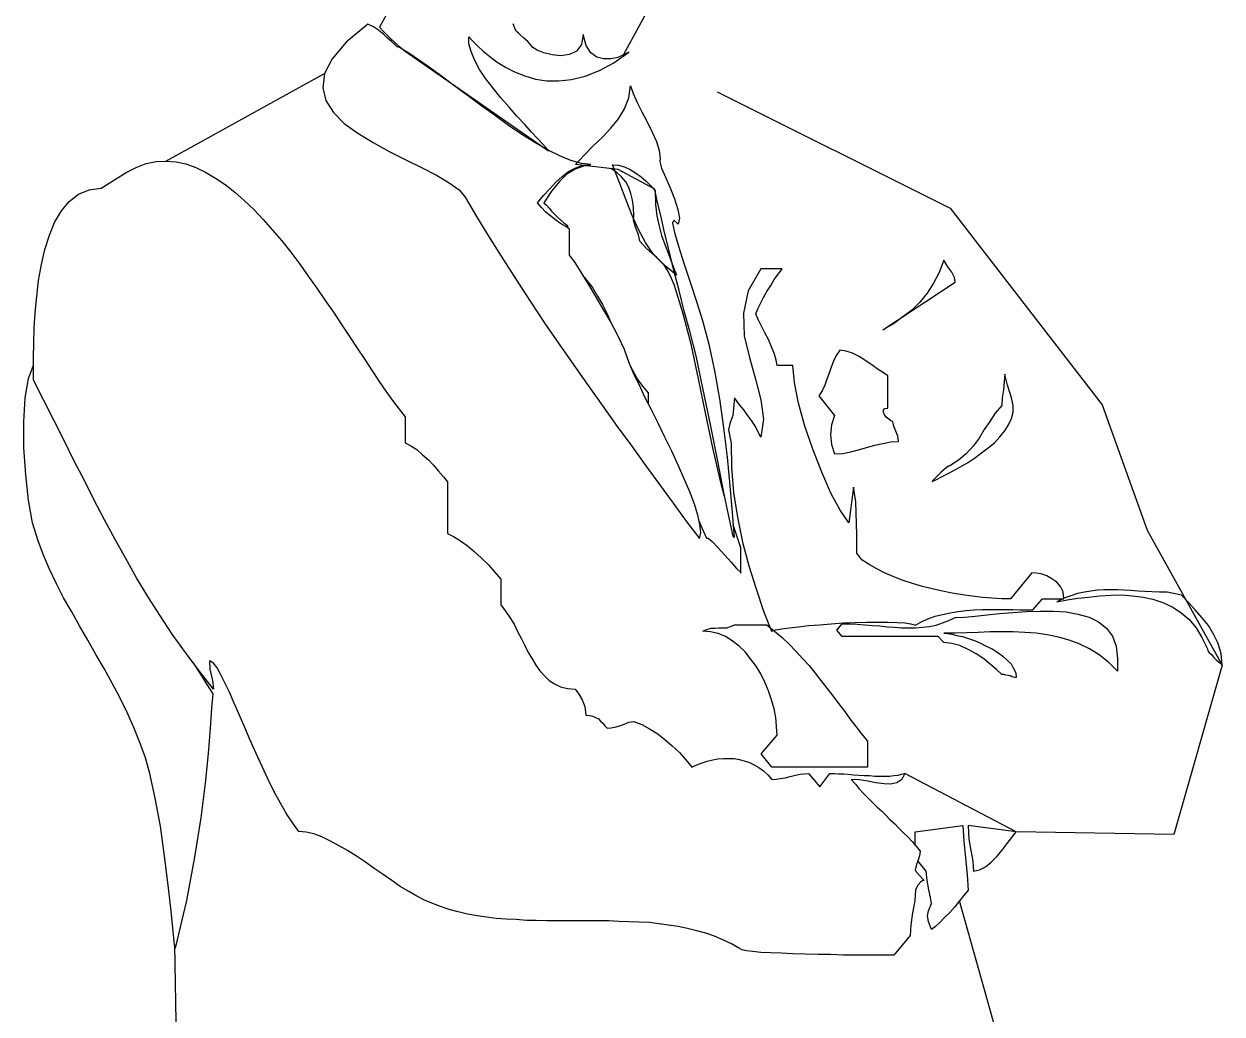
# Model space of a CAD drawing. Extents: x -3257 to 6743, y 13293 to 23293.
# Drawn here: x -783 to -186, y 14452 to 14945 of the extents above; entities that cross this region are included whole.
import ezdxf

# ---------------------------------------------------------------- set-up
doc = ezdxf.new("R2010")
doc.units = 0
doc.header["$LTSCALE"] = 1270
doc.header["$MEASUREMENT"] = 0
doc.layers.get('0').update_dxf_attribs({"linetype": 'CONTINUOUS'})

msp = doc.modelspace()

# ---------------------------------------------------------------- linework, layer by layer
at = {"linetype": 'Continuous'}
for p, q in [((-484.35, 14929.73), (-455.54, 14982.72)), ((-602.45, 14950.12), (-606.06, 14943.54)), ((-611.8, 14945.03), (-622.63, 14936.1)), ((-609.04, 14943.75), (-611.8, 14945.03)), ((-606.49, 14942.06), (-609.04, 14943.75)), ((-603.94, 14939.93), (-606.49, 14942.06)), ((-606.06, 14943.54), (-603.94, 14941.2)), ((-603.94, 14941.2), (-600.75, 14938.02)), ((-602.02, 14938.02), (-603.94, 14939.93)), ((-538.51, 14943.12), (-539.36, 14945.24)), ((-537.87, 14941.63), (-538.51, 14943.12)), ((-536.81, 14940.57), (-537.87, 14941.63)), ((-535.75, 14939.51), (-536.81, 14940.57)), ((-534.26, 14938.23), (-535.75, 14939.51)), ((-504.53, 14939.93), (-505.38, 14934.83)), ((-503.04, 14934.41), (-504.53, 14939.93)), ((-622.63, 14936.1), (-629.64, 14927.82)), ((-600.11, 14936.32), (-602.02, 14938.02)), ((-600.75, 14938.02), (-596.72, 14934.41)), ((-598.41, 14934.83), (-600.11, 14936.32)), ((-597.14, 14933.77), (-598.41, 14934.83)), ((-596.08, 14933.35), (-597.14, 14933.77)), ((-596.72, 14934.41), (-593.31, 14931.65)), ((-561.45, 14935.26), (-561.45, 14938.65)), ((-561.45, 14938.65), (-559.54, 14936.53)), ((-560.39, 14931.43), (-561.45, 14935.26)), ((-559.54, 14936.53), (-557.21, 14934.2)), ((-557.21, 14934.2), (-554.44, 14931.65)), ((-532.14, 14936.32), (-534.26, 14938.23)), ((-529.59, 14933.35), (-532.14, 14936.32)), ((-505.38, 14934.83), (-507.92, 14931.65)), ((-500.7, 14930.8), (-503.04, 14934.41)), ((-629.64, 14927.82), (-633.46, 14920.39)), ((-591.41, 14930.59), (-596.08, 14933.35)), ((-593.31, 14931.65), (-521.73, 14881.94)), ((-586.09, 14926.98), (-591.41, 14930.59)), ((-558.69, 14927.18), (-560.39, 14931.43)), ((-554.44, 14931.65), (-551.05, 14928.88)), ((-551.05, 14928.88), (-547.44, 14926.12)), ((-527.46, 14932.07), (-529.59, 14933.35)), ((-524.07, 14930.8), (-527.46, 14932.07)), ((-520.03, 14929.73), (-524.07, 14930.8)), ((-515.57, 14929.31), (-520.03, 14929.73)), ((-511.32, 14929.94), (-515.57, 14929.31)), ((-507.92, 14931.65), (-511.32, 14929.94)), ((-497.73, 14928.67), (-500.7, 14930.8)), ((-494.33, 14927.82), (-497.73, 14928.67)), ((-490.72, 14927.82), (-494.33, 14927.82)), ((-487.32, 14928.46), (-490.72, 14927.82)), ((-489.23, 14925.7), (-481.8, 14931.01)), ((-484.35, 14929.73), (-487.32, 14928.46)), ((-481.8, 14931.01), (-484.35, 14929.73)), ((-580.57, 14923.15), (-586.09, 14926.98)), ((-574.41, 14918.69), (-580.57, 14923.15)), ((-556.15, 14922.51), (-558.69, 14927.18)), ((-552.95, 14917.84), (-556.15, 14922.51)), ((-547.44, 14926.12), (-543.18, 14923.57)), ((-543.18, 14923.57), (-538.72, 14921.24)), ((-503.46, 14919.12), (-496.45, 14921.88)), ((-496.45, 14921.88), (-489.23, 14925.7)), ((-712.48, 14876.84), (-633.46, 14920.39)), ((-633.46, 14920.39), (-634.31, 14913.37)), ((-568.25, 14914.02), (-574.41, 14918.69)), ((-549.34, 14913.17), (-552.95, 14917.84)), ((-538.72, 14921.24), (-533.63, 14919.33)), ((-533.63, 14919.33), (-528.32, 14917.63)), ((-528.32, 14917.63), (-522.58, 14916.78)), ((-522.58, 14916.78), (-516.63, 14916.78)), ((-516.63, 14916.78), (-510.26, 14917.41)), ((-510.26, 14917.41), (-503.46, 14919.12)), ((-634.31, 14913.37), (-632.83, 14907)), ((-561.66, 14909.13), (-568.25, 14914.02)), ((-545.52, 14908.28), (-549.34, 14913.17)), ((-481.8, 14908.28), (-480.94, 14914.23)), ((-480.94, 14914.23), (-479.67, 14910.41)), ((-479.67, 14910.41), (-477.55, 14905.94)), ((-437.69, 14911.35), (-321.67, 14853.37)), ((-632.83, 14907), (-629, 14901.06)), ((-555.08, 14904.25), (-561.66, 14909.13)), ((-548.28, 14899.36), (-555.08, 14904.25)), ((-541.48, 14903.61), (-545.52, 14908.28)), ((-483.92, 14902.76), (-481.8, 14908.28)), ((-477.55, 14905.94), (-475.21, 14901.27)), ((-629, 14901.06), (-623.69, 14895.53)), ((-541.7, 14894.47), (-548.28, 14899.36)), ((-537.66, 14899.15), (-541.48, 14903.61)), ((-533.63, 14895.11), (-537.66, 14899.15)), ((-490.72, 14893.2), (-486.9, 14897.88)), ((-486.9, 14897.88), (-483.92, 14902.76)), ((-475.21, 14901.27), (-472.66, 14896.39)), ((-623.69, 14895.53), (-616.9, 14890.65)), ((-535.11, 14890.01), (-541.7, 14894.47)), ((-530.22, 14891.29), (-533.63, 14895.11)), ((-494.96, 14888.74), (-490.72, 14893.2)), ((-472.66, 14896.39), (-470.11, 14891.29)), ((-616.9, 14890.65), (-609.25, 14885.98)), ((-609.25, 14885.98), (-601.17, 14881.52)), ((-528.53, 14885.98), (-535.11, 14890.01)), ((-527.04, 14887.89), (-530.22, 14891.29)), ((-522.37, 14882.37), (-528.53, 14885.98)), ((-524.49, 14885.13), (-527.04, 14887.89)), ((-499.64, 14884.27), (-494.96, 14888.74)), ((-470.11, 14891.29), (-467.99, 14886.62)), ((-467.99, 14886.62), (-466.72, 14882.15)), ((-601.17, 14881.52), (-592.89, 14877.48)), ((-522.58, 14883), (-524.49, 14885.13)), ((-521.73, 14881.94), (-522.58, 14883)), ((-516.2, 14879.39), (-522.37, 14882.37)), ((-508.35, 14875.15), (-504.1, 14879.82)), ((-504.1, 14879.82), (-499.64, 14884.27)), ((-466.72, 14882.15), (-466.08, 14878.33)), ((-727.35, 14873.66), (-722.25, 14875.56)), ((-722.25, 14875.56), (-717.37, 14876.63)), ((-717.37, 14876.63), (-712.48, 14876.84)), ((-712.48, 14876.84), (-707.38, 14876.42)), ((-707.38, 14876.42), (-702.5, 14875.35)), ((-702.5, 14875.35), (-697.62, 14873.66)), ((-592.89, 14877.48), (-584.82, 14873.44)), ((-510.69, 14877.05), (-516.2, 14879.39)), ((-505.38, 14875.56), (-510.69, 14877.05)), ((-504.31, 14874.29), (-508.56, 14872.81)), ((-487.1, 14872.6), (-508.35, 14875.15)), ((-508.14, 14873.44), (-504.53, 14874.72)), ((-500.7, 14875.15), (-505.38, 14875.56)), ((-504.53, 14874.72), (-500.7, 14875.15)), ((-502.61, 14874.5), (-504.31, 14874.29)), ((-489.87, 14874.93), (-486.9, 14874.72)), ((-486.26, 14865.58), (-489.87, 14874.93)), ((-486.9, 14874.72), (-483.92, 14873.87)), ((-483.92, 14873.87), (-481.16, 14872.6)), ((-466.08, 14878.33), (-466.29, 14876.63)), ((-466.29, 14876.63), (-465.44, 14873.23)), ((-744.77, 14863.25), (-732.23, 14871.11)), ((-732.23, 14871.11), (-727.35, 14873.66)), ((-697.62, 14873.66), (-692.73, 14871.32)), ((-692.73, 14871.32), (-687.84, 14868.35)), ((-687.84, 14868.35), (-682.95, 14865.16)), ((-584.82, 14873.44), (-577.6, 14869.83)), ((-577.6, 14869.83), (-571.23, 14866.01)), ((-518.12, 14866.22), (-514.93, 14869.19)), ((-512.59, 14870.26), (-516.42, 14866.44)), ((-514.93, 14869.19), (-511.75, 14871.53)), ((-508.56, 14872.81), (-512.59, 14870.26)), ((-511.75, 14871.53), (-508.14, 14873.44)), ((-487.74, 14871.11), (-490.72, 14873.02)), ((-485.41, 14868.98), (-487.74, 14871.11)), ((-468.84, 14862.82), (-487.1, 14872.6)), ((-483.28, 14866.44), (-485.41, 14868.98)), ((-481.16, 14872.6), (-478.39, 14870.89)), ((-478.39, 14870.89), (-475.64, 14868.98)), ((-475.64, 14868.98), (-473.09, 14866.86)), ((-465.44, 14873.23), (-463.53, 14868.77)), ((-463.53, 14868.77), (-461.19, 14863.46)), ((-756.02, 14860.27), (-750.72, 14862.4)), ((-750.72, 14862.4), (-744.77, 14863.25)), ((-682.95, 14865.16), (-678.07, 14861.34)), ((-571.23, 14866.01), (-566.34, 14862.4)), ((-566.34, 14862.4), (-563.36, 14858.79)), ((-524.28, 14859.64), (-521.09, 14863.03)), ((-521.09, 14863.03), (-518.12, 14866.22)), ((-516.42, 14866.44), (-520.24, 14861.76)), ((-483.07, 14857.3), (-486.26, 14865.58)), ((-481.8, 14863.68), (-483.28, 14866.44)), ((-480.73, 14860.7), (-481.8, 14863.68)), ((-473.09, 14866.86), (-470.75, 14864.52)), ((-470.75, 14864.52), (-468.63, 14861.97)), ((-467.57, 14856.87), (-468.84, 14862.82)), ((-468.63, 14861.97), (-468.41, 14855.17)), ((-461.19, 14863.46), (-459.07, 14857.93)), ((-764.53, 14851.99), (-760.7, 14856.66)), ((-760.7, 14856.66), (-756.02, 14860.27)), ((-678.07, 14861.34), (-673.4, 14857.09)), ((-673.4, 14857.09), (-668.72, 14852.63)), ((-563.36, 14858.79), (-557.21, 14848.38)), ((-527.26, 14856.03), (-524.28, 14859.64)), ((-525.34, 14853.69), (-527.26, 14856.03)), ((-520.24, 14861.76), (-524.07, 14856.03)), ((-524.07, 14856.03), (-522.79, 14854.75)), ((-480.1, 14849.65), (-483.07, 14857.3)), ((-479.88, 14857.3), (-480.73, 14860.7)), ((-479.46, 14853.69), (-479.88, 14857.3)), ((-465.86, 14849.65), (-467.57, 14856.87)), ((-459.07, 14857.93), (-457.37, 14852.63)), ((-767.92, 14846.26), (-764.53, 14851.99)), ((-668.72, 14852.63), (-664.05, 14847.74)), ((-523.22, 14851.56), (-525.34, 14853.69)), ((-521.3, 14849.87), (-523.22, 14851.56)), ((-522.79, 14854.75), (-521.52, 14853.26)), ((-521.52, 14853.26), (-520.24, 14851.78)), ((-520.24, 14851.78), (-518.75, 14850.29)), ((-518.75, 14850.29), (-517.27, 14848.8)), ((-479.25, 14849.65), (-479.46, 14853.69)), ((-468.41, 14855.17), (-467.78, 14849.44)), ((-457.37, 14852.63), (-456.52, 14848.38)), ((-321.67, 14853.37), (-245.81, 14755.25)), ((-770.47, 14839.89), (-767.92, 14846.26)), ((-664.05, 14847.74), (-659.38, 14842.43)), ((-557.21, 14848.38), (-550.83, 14837.97)), ((-519.18, 14848.17), (-521.3, 14849.87)), ((-517.27, 14846.68), (-519.18, 14848.17)), ((-517.27, 14848.8), (-515.57, 14847.32)), ((-515.36, 14845.4), (-517.27, 14846.68)), ((-515.57, 14847.32), (-514.08, 14846.05)), ((-513.24, 14844.13), (-515.36, 14845.4)), ((-514.08, 14846.05), (-512.38, 14844.77)), ((-511.32, 14842.85), (-513.24, 14844.13)), ((-512.38, 14844.77), (-512.38, 14843.5)), ((-476.91, 14842.64), (-480.1, 14849.65)), ((-479.46, 14847.32), (-479.25, 14849.65)), ((-478.39, 14843.91), (-479.46, 14847.32)), ((-476.91, 14840.09), (-478.39, 14843.91)), ((-467.78, 14849.44), (-466.72, 14844.34)), ((-466.72, 14844.34), (-465.44, 14839.67)), ((-463.96, 14841.16), (-465.86, 14849.65)), ((-459.28, 14847.32), (-459.92, 14845.83)), ((-459.92, 14845.83), (-459.07, 14841.16)), ((-457.15, 14845.4), (-459.28, 14847.32)), ((-456.52, 14848.38), (-457.15, 14845.4)), ((-772.81, 14832.66), (-770.47, 14839.89)), ((-659.38, 14842.43), (-654.71, 14837.12)), ((-550.83, 14837.97), (-544.25, 14827.56)), ((-511.32, 14829.9), (-511.32, 14842.85)), ((-473.51, 14836.27), (-476.91, 14842.64)), ((-476.27, 14836.91), (-476.91, 14840.09)), ((-465.44, 14839.67), (-463.74, 14835.21)), ((-461.62, 14832.02), (-463.96, 14841.16)), ((-459.07, 14841.16), (-456.94, 14834.36)), ((-774.51, 14825.22), (-772.81, 14832.66)), ((-654.71, 14837.12), (-650.24, 14831.38)), ((-472.88, 14833.3), (-476.27, 14836.91)), ((-469.47, 14830.32), (-473.51, 14836.27)), ((-470.11, 14830.75), (-472.88, 14833.3)), ((-463.74, 14835.21), (-462.04, 14830.54)), ((-459.28, 14822.25), (-461.62, 14832.02)), ((-456.94, 14834.36), (-454.39, 14825.87)), ((-650.24, 14831.38), (-645.79, 14825.44)), ((-544.25, 14827.56), (-537.45, 14816.94)), ((-508.56, 14826.28), (-511.32, 14829.9)), ((-504.95, 14820.55), (-508.56, 14826.28)), ((-467.99, 14828.83), (-470.11, 14830.75)), ((-464.37, 14825.01), (-469.47, 14830.32)), ((-466.08, 14827.14), (-467.99, 14828.83)), ((-464.37, 14825.22), (-466.08, 14827.14)), ((-462.04, 14830.54), (-460.13, 14825.65)), ((-324.83, 14827.35), (-327.17, 14821.19)), ((-322.7, 14824.16), (-324.83, 14827.35)), ((-775.99, 14817.36), (-774.51, 14825.22)), ((-645.79, 14825.44), (-641.53, 14819.49)), ((-500.49, 14813.33), (-504.95, 14820.55)), ((-462.68, 14822.67), (-464.37, 14825.22)), ((-458, 14819.91), (-464.37, 14825.01)), ((-460.98, 14819.49), (-462.68, 14822.67)), ((-460.13, 14825.65), (-458, 14819.91)), ((-456.73, 14812.27), (-459.28, 14822.25)), ((-454.39, 14825.87), (-451.21, 14816.52)), ((-415.95, 14823.1), (-422.32, 14812.06)), ((-405.32, 14823.1), (-415.95, 14823.1)), ((-409.36, 14817.79), (-407.24, 14820.55)), ((-407.24, 14820.55), (-405.32, 14823.1)), ((-327.17, 14821.19), (-329.93, 14815.88)), ((-320.79, 14821.4), (-322.7, 14824.16)), ((-319.52, 14818.85), (-320.79, 14821.4)), ((-776.84, 14809.3), (-775.99, 14817.36)), ((-641.53, 14819.49), (-637.28, 14813.54)), ((-537.45, 14816.94), (-530.65, 14806.53)), ((-503.89, 14818.85), (-502.61, 14817.36)), ((-502.61, 14817.36), (-499.85, 14813.75)), ((-459.07, 14814.81), (-460.98, 14819.49)), ((-454.61, 14800.59), (-459.07, 14814.81)), ((-451.21, 14816.52), (-448.02, 14806.75)), ((-412.97, 14811.84), (-411.06, 14814.81)), ((-411.06, 14814.81), (-409.36, 14817.79)), ((-355.21, 14792.73), (-319.09, 14816.52)), ((-329.93, 14815.88), (-333.11, 14810.99)), ((-319.09, 14816.52), (-319.52, 14818.85)), ((-777.69, 14801.22), (-776.84, 14809.3)), ((-637.28, 14813.54), (-633.04, 14807.38)), ((-495.82, 14805.26), (-500.49, 14813.33)), ((-499.85, 14813.75), (-497.3, 14809.51)), ((-497.3, 14809.51), (-494.96, 14805.26)), ((-454.18, 14802.07), (-456.73, 14812.27)), ((-422.32, 14812.06), (-424.66, 14801.01)), ((-416.16, 14805.9), (-414.67, 14808.87)), ((-414.67, 14808.87), (-412.97, 14811.84)), ((-333.11, 14810.99), (-336.72, 14806.53)), ((-633.04, 14807.38), (-629, 14801.43)), ((-530.65, 14806.53), (-523.64, 14795.91)), ((-491.14, 14797.18), (-495.82, 14805.26)), ((-494.96, 14805.26), (-492.63, 14800.59)), ((-448.02, 14806.75), (-445.05, 14797.4)), ((-418.5, 14800.59), (-417.44, 14803.14)), ((-417.44, 14803.14), (-416.16, 14805.9)), ((-340.76, 14802.49), (-345.22, 14799.1)), ((-336.72, 14806.53), (-340.76, 14802.49)), ((-778.12, 14793.57), (-777.69, 14801.22)), ((-629, 14801.43), (-624.96, 14795.28)), ((-492.63, 14800.59), (-490.72, 14796.34)), ((-487.1, 14789.54), (-491.14, 14797.18)), ((-450.57, 14784.86), (-454.61, 14800.59)), ((-451.42, 14792.09), (-454.18, 14802.07)), ((-445.05, 14797.4), (-441.86, 14785.51)), ((-424.66, 14801.01), (-424.23, 14789.75)), ((-417.22, 14797.82), (-418.5, 14800.59)), ((-415.73, 14794.85), (-417.22, 14797.82)), ((-345.22, 14799.1), (-349.89, 14795.7)), ((-778.33, 14786.14), (-778.12, 14793.57)), ((-624.96, 14795.28), (-620.93, 14789.33)), ((-523.64, 14795.91), (-516.42, 14785.51)), ((-448.23, 14779.77), (-451.42, 14792.09)), ((-414.03, 14791.24), (-415.73, 14794.85)), ((-412.13, 14787.84), (-414.03, 14791.24)), ((-349.89, 14795.7), (-355.21, 14792.73)), ((-778.54, 14779.13), (-778.33, 14786.14)), ((-620.93, 14789.33), (-617.1, 14783.59)), ((-516.42, 14785.51), (-509.2, 14775.1)), ((-483.92, 14782.96), (-487.1, 14789.54)), ((-446.96, 14768.29), (-450.57, 14784.86)), ((-441.86, 14785.51), (-439.1, 14772.33)), ((-424.23, 14789.75), (-421.68, 14778.92)), ((-410.64, 14784.23), (-412.13, 14787.84)), ((-409.15, 14780.62), (-410.64, 14784.23)), ((-778.54, 14772.97), (-778.54, 14779.13)), ((-617.1, 14783.59), (-613.28, 14777.86)), ((-482.22, 14778.07), (-483.92, 14782.96)), ((-444.84, 14763.62), (-448.23, 14779.77)), ((-421.68, 14778.92), (-418.71, 14768.08)), ((-408.3, 14777.64), (-409.15, 14780.62)), ((-378.35, 14779.98), (-379.83, 14777)), ((-376.65, 14782.53), (-378.35, 14779.98)), ((-373.46, 14782.1), (-376.65, 14782.53)), ((-370.29, 14781.04), (-373.46, 14782.1)), ((-366.89, 14779.35), (-370.29, 14781.04)), ((-363.7, 14777.22), (-366.89, 14779.35)), ((-780.88, 14768.51), (-778.54, 14775.1)), ((-778.54, 14767.66), (-778.54, 14772.97)), ((-613.28, 14777.86), (-609.67, 14772.33)), ((-609.67, 14772.33), (-606.27, 14767.02)), ((-509.2, 14775.1), (-501.98, 14764.9)), ((-480.94, 14774.67), (-482.22, 14778.07)), ((-481.16, 14775.1), (-481.16, 14775.31)), ((-479.88, 14772.76), (-481.16, 14775.1)), ((-479.04, 14770.21), (-480.94, 14774.67)), ((-477.55, 14768.51), (-479.88, 14772.76)), ((-439.1, 14772.33), (-436.55, 14758.31)), ((-407.87, 14774.88), (-408.3, 14777.64)), ((-400.01, 14774.88), (-407.87, 14774.88)), ((-399.17, 14766.39), (-400.01, 14774.88)), ((-380.9, 14774.04), (-381.96, 14771.06)), ((-379.83, 14777), (-380.9, 14774.04)), ((-360.52, 14775.1), (-363.7, 14777.22)), ((-357.54, 14772.97), (-360.52, 14775.1)), ((-354.78, 14771.27), (-357.54, 14772.97)), ((-782.58, 14758.74), (-780.88, 14768.51)), ((-773.24, 14757.47), (-778.54, 14767.66)), ((-606.27, 14767.02), (-602.88, 14762.14)), ((-476.49, 14765.11), (-479.04, 14770.21)), ((-474.78, 14764.68), (-477.55, 14768.51)), ((-443.56, 14751.31), (-446.96, 14768.29)), ((-418.71, 14768.08), (-415.95, 14757.89)), ((-397.26, 14756.19), (-399.17, 14766.39)), ((-383.02, 14768.08), (-384.08, 14765.11)), ((-381.96, 14771.06), (-383.02, 14768.08)), ((-352.66, 14769.78), (-354.78, 14771.27)), ((-352.66, 14753.64), (-352.66, 14769.78)), ((-294.67, 14767.02), (-295.09, 14762.78)), ((-294.45, 14770.63), (-294.67, 14767.02)), ((-294.45, 14770.43), (-294.45, 14770.63)), ((-292.97, 14765.11), (-294.45, 14770.43)), ((-602.88, 14762.14), (-599.47, 14757.47)), ((-501.98, 14764.9), (-494.75, 14754.7)), ((-473.72, 14759.17), (-476.49, 14765.11)), ((-472.02, 14761.29), (-474.78, 14764.68)), ((-472.02, 14755.76), (-472.02, 14761.29)), ((-441.01, 14745.57), (-444.84, 14763.62)), ((-385.36, 14762.35), (-387.06, 14759.8)), ((-384.08, 14765.11), (-385.36, 14762.35)), ((-295.09, 14762.78), (-295.73, 14758.74)), ((-291.06, 14758.74), (-292.97, 14765.11)), ((-783.22, 14746.84), (-782.58, 14758.74)), ((-768.14, 14747.27), (-773.24, 14757.47)), ((-599.47, 14757.47), (-596.29, 14753.21)), ((-494.75, 14754.7), (-487.53, 14744.51)), ((-470.54, 14752.8), (-473.72, 14759.17)), ((-436.55, 14758.31), (-434.64, 14743.87)), ((-429.11, 14758.74), (-429.97, 14750.03)), ((-427.84, 14757.04), (-429.11, 14758.74)), ((-426.36, 14755.13), (-427.84, 14757.04)), ((-424.44, 14752.8), (-426.36, 14755.13)), ((-415.95, 14757.89), (-414.67, 14748.11)), ((-394.07, 14744.72), (-397.26, 14756.19)), ((-387.06, 14759.8), (-379.2, 14750.03)), ((-295.94, 14754.92), (-299.12, 14751.09)), ((-295.73, 14758.74), (-295.94, 14754.92)), ((-290.2, 14754.92), (-291.06, 14758.74)), ((-290.2, 14751.72), (-290.2, 14754.92)), ((-245.81, 14755.25), (-223.5, 14692.8)), ((-596.29, 14753.21), (-593.31, 14749.39)), ((-593.31, 14749.39), (-593.31, 14736.44)), ((-467.14, 14746.21), (-470.54, 14752.8)), ((-439.95, 14733.89), (-443.56, 14751.31)), ((-429.97, 14750.03), (-431.45, 14745.99)), ((-422.54, 14750.25), (-424.44, 14752.8)), ((-420.62, 14747.48), (-422.54, 14750.25)), ((-379.2, 14750.03), (-380.69, 14745.35)), ((-354.78, 14752.58), (-354.15, 14753.43)), ((-354.78, 14751.52), (-354.78, 14752.58)), ((-354.35, 14750.45), (-354.78, 14751.52)), ((-353.5, 14749.18), (-354.35, 14750.45)), ((-354.15, 14753.43), (-352.66, 14753.64)), ((-352.23, 14748.11), (-353.5, 14749.18)), ((-299.12, 14751.09), (-301.89, 14747.05)), ((-292.54, 14745.35), (-291.06, 14748.54)), ((-291.06, 14748.54), (-290.2, 14751.72)), ((-783.22, 14733.89), (-783.22, 14746.84)), ((-763.04, 14737.29), (-768.14, 14747.27)), ((-487.53, 14744.51), (-480.31, 14734.74)), ((-463.74, 14739.19), (-467.14, 14746.21)), ((-437.4, 14727.3), (-441.01, 14745.57)), ((-434.64, 14743.87), (-432.73, 14729.21)), ((-431.45, 14745.99), (-432.09, 14742.81)), ((-432.09, 14742.81), (-430.82, 14736.23)), ((-418.71, 14744.51), (-420.62, 14747.48)), ((-417.22, 14741.74), (-418.71, 14744.51)), ((-414.67, 14748.11), (-415.95, 14739.19)), ((-390.03, 14733.25), (-394.07, 14744.72)), ((-380.69, 14745.35), (-381.32, 14740.47)), ((-351.17, 14747.27), (-352.23, 14748.11)), ((-350.11, 14747.05), (-351.17, 14747.27)), ((-349.68, 14744.72), (-350.11, 14747.05)), ((-348.62, 14742.17), (-349.68, 14744.72)), ((-304.65, 14743.02), (-307.2, 14738.77)), ((-301.89, 14747.05), (-304.65, 14743.02)), ((-294.45, 14742.38), (-292.54, 14745.35)), ((-758.15, 14727.3), (-763.04, 14737.29)), ((-593.31, 14736.44), (-590.35, 14734.95)), ((-460.35, 14732.19), (-463.74, 14739.19)), ((-415.95, 14739.19), (-417.22, 14741.74)), ((-381.32, 14740.47), (-380.69, 14735.58)), ((-355.21, 14736.01), (-351.38, 14736.86)), ((-351.38, 14736.86), (-347.34, 14737.07)), ((-347.77, 14739.62), (-348.62, 14742.17)), ((-347.34, 14737.07), (-347.77, 14739.62)), ((-307.2, 14738.77), (-310.17, 14734.74)), ((-302.73, 14733.89), (-299.55, 14736.44)), ((-299.55, 14736.44), (-296.79, 14739.41)), ((-296.79, 14739.41), (-294.45, 14742.38)), ((-782.36, 14720.5), (-783.22, 14733.89)), ((-590.35, 14734.95), (-587.37, 14733.03)), ((-587.37, 14733.03), (-584.6, 14730.48)), ((-584.6, 14730.48), (-581.63, 14727.94)), ((-480.31, 14734.74), (-473.3, 14724.97)), ((-457.15, 14725.17), (-460.35, 14732.19)), ((-435.91, 14716.68), (-439.95, 14733.89)), ((-430.82, 14736.23), (-430.6, 14724.11)), ((-385.57, 14721.78), (-390.03, 14733.25)), ((-380.69, 14735.58), (-379.2, 14730.91)), ((-379.2, 14730.91), (-375.16, 14731.13)), ((-375.16, 14731.13), (-371.13, 14731.97)), ((-371.13, 14731.97), (-367.31, 14732.82)), ((-367.31, 14732.82), (-363.27, 14734.09)), ((-363.27, 14734.09), (-359.24, 14735.16)), ((-359.24, 14735.16), (-355.21, 14736.01)), ((-313.57, 14730.91), (-317.4, 14727.72)), ((-310.17, 14734.74), (-313.57, 14730.91)), ((-309.53, 14728.79), (-305.93, 14731.34)), ((-305.93, 14731.34), (-302.73, 14733.89)), ((-753.06, 14717.53), (-758.15, 14727.3)), ((-581.63, 14727.94), (-579.08, 14725.17)), ((-579.08, 14725.17), (-576.54, 14722.2)), ((-473.3, 14724.97), (-466.5, 14715.62)), ((-454.18, 14718.38), (-457.15, 14725.17)), ((-434.21, 14710.73), (-437.4, 14727.3)), ((-432.73, 14729.21), (-431.45, 14714.98)), ((-322.5, 14724.75), (-323.56, 14723.9)), ((-321.85, 14724.97), (-322.5, 14724.75)), ((-317.4, 14727.72), (-321.85, 14724.97)), ((-319.73, 14722.63), (-316.33, 14724.54)), ((-316.33, 14724.54), (-312.93, 14726.45)), ((-312.93, 14726.45), (-309.53, 14728.79)), ((-780.88, 14707.76), (-782.36, 14720.5)), ((-576.54, 14722.2), (-574.19, 14719.44)), ((-574.19, 14719.44), (-572.07, 14716.89)), ((-430.6, 14724.11), (-429.54, 14711.58)), ((-381.11, 14711.37), (-385.57, 14721.78)), ((-328.87, 14719.01), (-329.93, 14717.95)), ((-327.59, 14720.29), (-328.87, 14719.01)), ((-328.44, 14718.17), (-325.89, 14719.44)), ((-326.1, 14721.78), (-327.59, 14720.29)), ((-324.83, 14722.84), (-326.1, 14721.78)), ((-325.89, 14719.44), (-322.91, 14720.93)), ((-323.56, 14723.9), (-324.83, 14722.84)), ((-322.91, 14720.93), (-319.73, 14722.63)), ((-748.17, 14707.76), (-753.06, 14717.53)), ((-572.07, 14716.89), (-572.07, 14691.19)), ((-466.5, 14715.62), (-459.7, 14706.27)), ((-451.42, 14712.01), (-454.18, 14718.38)), ((-434, 14709.67), (-435.91, 14716.68)), ((-431.45, 14714.98), (-430.18, 14701.6)), ((-369.86, 14714.34), (-372.19, 14696.5)), ((-368.58, 14706.91), (-369.86, 14714.34)), ((-330.56, 14717.11), (-328.44, 14718.17)), ((-329.93, 14717.95), (-330.56, 14717.11)), ((-778.97, 14696.5), (-780.88, 14707.76)), ((-743.07, 14697.99), (-748.17, 14707.76)), ((-449.09, 14705.85), (-451.42, 14712.01)), ((-431.45, 14697.56), (-434.21, 14710.73)), ((-429.54, 14711.58), (-427.63, 14699.26)), ((-376.44, 14702.87), (-381.11, 14711.37)), ((-368.16, 14690.55), (-368.58, 14706.91)), ((-459.7, 14706.27), (-453.12, 14697.35)), ((-447.39, 14700.32), (-449.09, 14705.85)), ((-430.18, 14701.6), (-429.33, 14689.28)), ((-372.19, 14696.5), (-376.44, 14702.87)), ((-776.2, 14687.58), (-778.97, 14696.5)), ((-737.76, 14688.22), (-743.07, 14697.99)), ((-453.12, 14697.35), (-446.54, 14688.64)), ((-446.33, 14695.65), (-447.39, 14700.32)), ((-446.74, 14697.35), (-445.9, 14695.22)), ((-445.9, 14691.61), (-446.33, 14695.65)), ((-445.9, 14695.22), (-443.13, 14688.85)), ((-429.76, 14689.91), (-431.45, 14697.56)), ((-425.93, 14683.97), (-429.76, 14695.44)), ((-427.63, 14699.26), (-425.08, 14686.94)), ((-572.07, 14691.19), (-569.1, 14689.71)), ((-569.1, 14689.71), (-565.7, 14687.58)), ((-446.54, 14688.64), (-445.9, 14691.61)), ((-443.13, 14688.85), (-442.29, 14688.85)), ((-442.29, 14688.85), (-440.17, 14687.16)), ((-429.33, 14689.28), (-429.76, 14689.91)), ((-368.16, 14681.42), (-368.16, 14690.55)), ((-223.5, 14692.8), (-186.12, 14625.55)), ((-773.45, 14680.36), (-776.2, 14687.58)), ((-732.45, 14678.65), (-737.76, 14688.22)), ((-565.7, 14687.58), (-562.3, 14685.24)), ((-562.3, 14685.24), (-558.9, 14682.27)), ((-440.17, 14687.16), (-437.4, 14684.18)), ((-437.4, 14684.18), (-434, 14680.57)), ((-425.93, 14671.43), (-425.93, 14683.97)), ((-425.08, 14686.94), (-421.89, 14675.04)), ((-770.47, 14673.35), (-773.45, 14680.36)), ((-727.14, 14669.1), (-732.45, 14678.65)), ((-558.9, 14682.27), (-555.29, 14679.08)), ((-555.29, 14679.08), (-551.89, 14675.69)), ((-434, 14680.57), (-430.82, 14676.96)), ((-430.82, 14676.96), (-428.05, 14673.77)), ((-365.61, 14678.02), (-368.16, 14681.42)), ((-362, 14675.69), (-365.61, 14678.02)), ((-767.08, 14666.12), (-770.47, 14673.35)), ((-551.89, 14675.69), (-548.71, 14672.07)), ((-548.71, 14672.07), (-545.52, 14668.46)), ((-428.05, 14673.77), (-426.15, 14671.86)), ((-426.15, 14671.86), (-425.93, 14671.43)), ((-421.89, 14675.04), (-418.28, 14663.57)), ((-358.17, 14673.56), (-362, 14675.69)), ((-353.93, 14671.43), (-358.17, 14673.56)), ((-349.68, 14669.53), (-353.93, 14671.43)), ((-280.86, 14671.65), (-291.48, 14658.69)), ((-278.73, 14671.43), (-280.86, 14671.65)), ((-276.18, 14671.01), (-278.73, 14671.43)), ((-273.43, 14670.16), (-276.18, 14671.01)), ((-763.46, 14659.12), (-767.08, 14666.12)), ((-721.4, 14659.75), (-727.14, 14669.1)), ((-545.52, 14668.46), (-545.52, 14655.72)), ((-345.01, 14667.83), (-349.68, 14669.53)), ((-340.34, 14666.34), (-345.01, 14667.83)), ((-335.45, 14664.85), (-340.34, 14666.34)), ((-330.56, 14663.57), (-335.45, 14664.85)), ((-270.88, 14668.67), (-273.43, 14670.16)), ((-268.53, 14666.98), (-270.88, 14668.67)), ((-266.63, 14664.85), (-268.53, 14666.98)), ((-265.35, 14662.09), (-266.63, 14664.85)), ((-759.43, 14652.1), (-763.46, 14659.12)), ((-715.45, 14650.41), (-721.4, 14659.75)), ((-418.28, 14663.57), (-414.67, 14652.53)), ((-325.46, 14662.51), (-330.56, 14663.57)), ((-320.58, 14661.45), (-325.46, 14662.51)), ((-315.48, 14660.61), (-320.58, 14661.45)), ((-310.6, 14659.96), (-315.48, 14660.61)), ((-305.5, 14659.33), (-310.6, 14659.96)), ((-300.83, 14658.9), (-305.5, 14659.33)), ((-295.94, 14658.69), (-300.83, 14658.9)), ((-264.92, 14658.9), (-268.53, 14657.2)), ((-264.92, 14658.69), (-265.35, 14662.09)), ((-261.53, 14660.18), (-264.92, 14658.9)), ((-263.23, 14658.06), (-257.92, 14658.9)), ((-258.13, 14661.24), (-261.53, 14660.18)), ((-254.73, 14661.88), (-258.13, 14661.24)), ((-257.92, 14658.9), (-252.61, 14659.54)), ((-251.55, 14662.51), (-254.73, 14661.88)), ((-252.61, 14659.54), (-247.08, 14660.18)), ((-248.15, 14662.94), (-251.55, 14662.51)), ((-244.96, 14663.15), (-248.15, 14662.94)), ((-247.08, 14660.18), (-241.56, 14660.39)), ((-241.56, 14663.15), (-244.96, 14663.15)), ((-238.16, 14663.15), (-241.56, 14663.15)), ((-241.56, 14660.39), (-236.04, 14660.61)), ((-234.98, 14662.94), (-238.16, 14663.15)), ((-236.04, 14660.61), (-230.72, 14660.18)), ((-231.58, 14662.73), (-234.98, 14662.94)), ((-227.97, 14662.51), (-231.58, 14662.73)), ((-230.72, 14660.18), (-225.42, 14659.54)), ((-224.56, 14662.3), (-227.97, 14662.51)), ((-225.42, 14659.54), (-220.53, 14658.47)), ((-220.96, 14662.09), (-224.56, 14662.3)), ((-217.35, 14661.88), (-220.96, 14662.09)), ((-213.52, 14661.88), (-217.35, 14661.88)), ((-206.3, 14660.39), (-213.52, 14661.88)), ((-202.9, 14656.78), (-206.3, 14660.39)), ((-545.52, 14655.72), (-543.18, 14652.53)), ((-313.57, 14652.74), (-309.75, 14653.17)), ((-309.75, 14653.17), (-305.71, 14653.38)), ((-305.71, 14653.38), (-301.67, 14653.38)), ((-301.67, 14653.38), (-297.85, 14653.38)), ((-297.85, 14653.38), (-294.03, 14653.38)), ((-291.48, 14658.69), (-295.94, 14658.69)), ((-294.03, 14653.38), (-290.42, 14653.38)), ((-290.42, 14653.38), (-286.81, 14653.17)), ((-286.81, 14653.17), (-283.41, 14653.17)), ((-283.41, 14653.17), (-280.43, 14653.17)), ((-280.43, 14653.17), (-275.55, 14658.69)), ((-275.55, 14658.69), (-264.92, 14658.69)), ((-268.53, 14657.2), (-263.23, 14658.06)), ((-220.53, 14658.47), (-215.64, 14656.78)), ((-215.64, 14656.78), (-210.97, 14654.65)), ((-210.97, 14654.65), (-206.72, 14651.89)), ((-199.5, 14653.17), (-202.9, 14656.78)), ((-196.11, 14649.35), (-199.5, 14653.17)), ((-755.6, 14645.1), (-759.43, 14652.1)), ((-709.29, 14641.06), (-715.45, 14650.41)), ((-543.18, 14652.53), (-541.06, 14649.35)), ((-541.06, 14649.35), (-538.93, 14645.94)), ((-414.67, 14652.53), (-410.64, 14642.55)), ((-369.01, 14646.8), (-363.27, 14647)), ((-363.27, 14647), (-357.76, 14647)), ((-357.76, 14647), (-352.44, 14647)), ((-352.44, 14647), (-347.98, 14646.8)), ((-339.06, 14645.52), (-335.87, 14647.22)), ((-335.87, 14647.22), (-332.69, 14648.71)), ((-332.69, 14648.71), (-329.07, 14649.98)), ((-329.07, 14649.98), (-325.46, 14650.83)), ((-325.46, 14650.83), (-321.64, 14651.68)), ((-325.46, 14646.59), (-322.28, 14647.86)), ((-322.28, 14647.86), (-319.09, 14649.35)), ((-321.64, 14651.68), (-317.61, 14652.32)), ((-319.09, 14649.35), (-314.42, 14649.55)), ((-317.61, 14652.32), (-313.57, 14652.74)), ((-314.42, 14649.55), (-309.11, 14649.98)), ((-309.11, 14649.98), (-303.16, 14650.62)), ((-303.16, 14650.62), (-297, 14651.26)), ((-297, 14651.26), (-290.42, 14651.89)), ((-290.42, 14651.89), (-283.62, 14652.32)), ((-283.62, 14652.32), (-276.82, 14652.53)), ((-276.82, 14652.53), (-270.24, 14652.53)), ((-270.24, 14652.53), (-263.86, 14652.1)), ((-263.86, 14652.1), (-257.92, 14651.04)), ((-257.92, 14651.04), (-252.39, 14649.55)), ((-252.39, 14649.55), (-247.72, 14647.22)), ((-247.72, 14647.22), (-243.68, 14644.04)), ((-206.72, 14651.89), (-202.69, 14648.49)), ((-202.69, 14648.49), (-199.08, 14644.25)), ((-192.91, 14645.31), (-196.11, 14649.35)), ((-751.35, 14638.08), (-755.6, 14645.1)), ((-702.71, 14631.92), (-709.29, 14641.06)), ((-538.93, 14645.94), (-537.24, 14642.33)), ((-537.24, 14642.33), (-535.32, 14638.72)), ((-444.84, 14642.55), (-442.92, 14643.39)), ((-441.01, 14642.12), (-444.84, 14642.55)), ((-442.92, 14643.39), (-440.8, 14644.04)), ((-437.19, 14641.27), (-441.01, 14642.12)), ((-440.8, 14644.04), (-438.89, 14644.04)), ((-438.89, 14644.04), (-436.97, 14644.25)), ((-433.58, 14639.78), (-437.19, 14641.27)), ((-436.97, 14644.25), (-434.85, 14644.25)), ((-434.85, 14644.25), (-432.94, 14644.25)), ((-432.94, 14644.25), (-431.03, 14644.88)), ((-431.03, 14644.88), (-429.11, 14645.73)), ((-429.11, 14645.73), (-412.97, 14645.73)), ((-412.97, 14645.73), (-409.15, 14642.55)), ((-410.64, 14642.55), (-408.73, 14643.18)), ((-409.15, 14642.55), (-405.32, 14639.36)), ((-408.73, 14643.18), (-405.54, 14643.61)), ((-405.54, 14643.61), (-401.71, 14644.25)), ((-401.71, 14644.25), (-397.26, 14644.67)), ((-397.26, 14644.67), (-392.16, 14645.31)), ((-392.16, 14645.31), (-386.63, 14645.73)), ((-386.63, 14645.73), (-380.9, 14646.16)), ((-380.9, 14646.16), (-374.95, 14646.59)), ((-378.14, 14642.98), (-375.38, 14646.16)), ((-375.38, 14639.78), (-378.14, 14642.98)), ((-375.38, 14646.16), (-371.56, 14646.16)), ((-374.95, 14646.59), (-369.01, 14646.8)), ((-371.56, 14646.16), (-367.95, 14645.94)), ((-367.95, 14645.94), (-364.13, 14645.73)), ((-364.13, 14645.73), (-360.3, 14645.31)), ((-360.3, 14645.31), (-356.7, 14645.1)), ((-356.7, 14645.1), (-353.08, 14644.67)), ((-353.08, 14644.67), (-349.47, 14644.45)), ((-349.47, 14644.45), (-345.86, 14644.25)), ((-347.98, 14646.8), (-344.16, 14646.59)), ((-345.86, 14644.25), (-342.25, 14644.25)), ((-344.16, 14646.59), (-341.19, 14646.16)), ((-342.25, 14644.25), (-338.85, 14644.25)), ((-341.19, 14646.16), (-339.06, 14645.52)), ((-338.85, 14644.25), (-335.45, 14644.45)), ((-335.45, 14644.45), (-332.05, 14644.88)), ((-332.05, 14644.88), (-328.65, 14645.52)), ((-328.65, 14645.52), (-325.46, 14646.59)), ((-319.09, 14641.49), (-324.83, 14641.49)), ((-324.83, 14641.49), (-322.91, 14641.27)), ((-322.91, 14641.27), (-320.79, 14641.06)), ((-320.79, 14641.06), (-318.24, 14640.43)), ((-313.36, 14641.7), (-319.09, 14641.49)), ((-307.62, 14641.91), (-313.36, 14641.7)), ((-301.67, 14642.12), (-307.62, 14641.91)), ((-295.94, 14642.12), (-301.67, 14642.12)), ((-290.2, 14642.12), (-295.94, 14642.12)), ((-284.47, 14641.91), (-290.2, 14642.12)), ((-278.73, 14641.49), (-284.47, 14641.91)), ((-273.21, 14640.63), (-278.73, 14641.49)), ((-243.68, 14644.04), (-240.71, 14640)), ((-199.08, 14644.25), (-196.11, 14639.36)), ((-190.36, 14641.06), (-192.91, 14645.31)), ((-188.03, 14636.39), (-190.36, 14641.06)), ((-747.32, 14630.86), (-751.35, 14638.08)), ((-535.32, 14638.72), (-533.63, 14635.33)), ((-533.63, 14635.33), (-531.93, 14631.92)), ((-430.18, 14637.66), (-433.58, 14639.78)), ((-426.78, 14635.11), (-430.18, 14637.66)), ((-423.81, 14632.14), (-426.78, 14635.11)), ((-405.32, 14639.36), (-401.93, 14635.96)), ((-401.93, 14635.96), (-398.53, 14632.56)), ((-327.59, 14639.78), (-375.38, 14639.78)), ((-324.83, 14636.81), (-327.59, 14639.78)), ((-320.79, 14636.39), (-324.83, 14636.81)), ((-316.75, 14635.33), (-320.79, 14636.39)), ((-318.24, 14640.43), (-315.48, 14639.78)), ((-312.72, 14633.41), (-316.75, 14635.33)), ((-315.48, 14639.78), (-312.51, 14638.94)), ((-312.51, 14638.94), (-309.53, 14637.88)), ((-309.53, 14637.88), (-306.56, 14636.6)), ((-306.56, 14636.6), (-303.59, 14635.11)), ((-303.59, 14635.11), (-300.61, 14633.63)), ((-267.69, 14639.57), (-273.21, 14640.63)), ((-262.37, 14638.08), (-267.69, 14639.57)), ((-257.28, 14636.17), (-262.37, 14638.08)), ((-252.18, 14633.63), (-257.28, 14636.17)), ((-240.71, 14640), (-238.8, 14635.11)), ((-238.8, 14635.11), (-238.16, 14628.95)), ((-196.11, 14639.36), (-193.34, 14633.63)), ((-186.54, 14631.29), (-188.03, 14636.39)), ((-743.28, 14623.86), (-747.32, 14630.86)), ((-695.91, 14622.8), (-702.71, 14631.92)), ((-531.93, 14631.92), (-530.01, 14628.74)), ((-421.05, 14628.74), (-423.81, 14632.14)), ((-398.53, 14632.56), (-395.13, 14628.95)), ((-395.13, 14628.95), (-391.95, 14625.34)), ((-308.69, 14631.29), (-312.72, 14633.41)), ((-304.86, 14628.74), (-308.69, 14631.29)), ((-300.61, 14633.63), (-297.85, 14631.92)), ((-297.85, 14631.92), (-295.3, 14630.02)), ((-295.3, 14630.02), (-293.18, 14628.1)), ((-247.29, 14630.65), (-252.18, 14633.63)), ((-242.62, 14626.82), (-247.29, 14630.65)), ((-238.16, 14628.95), (-238.16, 14622.58)), ((-193.34, 14633.63), (-193.13, 14632.78)), ((-193.13, 14632.78), (-192.5, 14631.92)), ((-192.5, 14631.92), (-191.43, 14630.86)), ((-191.43, 14630.86), (-190.36, 14629.59)), ((-190.36, 14629.59), (-189.09, 14628.31)), ((-186.12, 14625.55), (-186.54, 14631.29)), ((-739.25, 14616.63), (-743.28, 14623.86)), ((-699.1, 14627.04), (-698.68, 14626.41)), ((-698.68, 14626.41), (-695.27, 14621.09)), ((-688.69, 14626.62), (-690.81, 14627.68)), ((-690.81, 14627.68), (-690.6, 14623.64)), ((-690.6, 14623.64), (-689.33, 14617.9)), ((-686.99, 14624.27), (-688.69, 14626.62)), ((-685.29, 14621.09), (-686.99, 14624.27)), ((-530.01, 14628.74), (-528.1, 14625.55)), ((-528.1, 14625.55), (-526.19, 14622.8)), ((-418.28, 14625.13), (-421.05, 14628.74)), ((-415.95, 14621.31), (-418.28, 14625.13)), ((-391.95, 14625.34), (-388.97, 14621.52)), ((-301.46, 14625.98), (-304.86, 14628.74)), ((-298.49, 14623.43), (-301.46, 14625.98)), ((-295.94, 14620.88), (-298.49, 14623.43)), ((-293.18, 14628.1), (-291.26, 14626.19)), ((-291.26, 14626.19), (-289.99, 14623.86)), ((-289.99, 14623.86), (-288.93, 14621.73)), ((-238.16, 14622.58), (-242.62, 14626.82)), ((-186.12, 14625.55), (-210.11, 14541.15)), ((-189.09, 14628.31), (-187.82, 14627.25)), ((-187.82, 14627.25), (-186.76, 14626.41)), ((-186.76, 14626.41), (-186.12, 14625.55)), ((-688.69, 14613.66), (-695.91, 14622.8)), ((-695.27, 14621.09), (-692.09, 14615.99)), ((-689.33, 14617.9), (-688.69, 14613.66)), ((-683.17, 14616.84), (-685.29, 14621.09)), ((-526.19, 14622.8), (-523.85, 14620.25)), ((-523.85, 14620.25), (-521.52, 14617.9)), ((-521.52, 14617.9), (-518.75, 14616.21)), ((-414.03, 14617.06), (-415.95, 14621.31)), ((-412.13, 14612.81), (-414.03, 14617.06)), ((-388.97, 14621.52), (-386, 14617.9)), ((-386, 14617.9), (-383.02, 14614.08)), ((-294.88, 14620.88), (-295.94, 14620.88)), ((-293.81, 14620.66), (-294.88, 14620.88)), ((-292.75, 14620.45), (-293.81, 14620.66)), ((-291.69, 14620.25), (-292.75, 14620.45)), ((-290.84, 14619.82), (-291.69, 14620.25)), ((-289.99, 14619.6), (-290.84, 14619.82)), ((-289.36, 14619.39), (-289.99, 14619.6)), ((-288.71, 14619.39), (-289.36, 14619.39)), ((-288.93, 14621.73), (-288.71, 14619.39)), ((-735.43, 14609.41), (-739.25, 14616.63)), ((-692.09, 14615.99), (-689.11, 14611.32)), ((-689.11, 14611.32), (-689.75, 14604.1)), ((-680.83, 14612.17), (-683.17, 14616.84)), ((-678.5, 14606.64), (-680.83, 14612.17)), ((-518.75, 14616.21), (-515.79, 14614.72)), ((-515.79, 14614.72), (-512.38, 14613.87)), ((-512.38, 14613.87), (-508.56, 14613.66)), ((-508.56, 14613.66), (-506.65, 14611.11)), ((-506.65, 14611.11), (-504.95, 14608.35)), ((-410.64, 14608.35), (-412.13, 14612.81)), ((-383.02, 14614.08), (-380.05, 14610.26)), ((-731.81, 14601.97), (-735.43, 14609.41)), ((-675.95, 14600.91), (-678.5, 14606.64)), ((-504.95, 14608.35), (-503.67, 14604.95)), ((-409.36, 14603.89), (-410.64, 14608.35)), ((-380.05, 14610.26), (-377.28, 14606.44)), ((-377.28, 14606.44), (-374.32, 14602.62)), ((-728.41, 14594.54), (-731.81, 14601.97)), ((-689.75, 14604.1), (-690.39, 14594.11)), ((-673.18, 14594.54), (-675.95, 14600.91)), ((-503.67, 14604.95), (-503.25, 14600.7)), ((-503.25, 14600.7), (-501.34, 14600.49)), ((-501.34, 14600.49), (-499.64, 14600.07)), ((-499.64, 14600.07), (-498.36, 14599.42)), ((-498.36, 14599.42), (-496.88, 14598.79)), ((-408.52, 14599.42), (-409.36, 14603.89)), ((-408.09, 14594.97), (-408.52, 14599.42)), ((-374.32, 14602.62), (-371.56, 14598.79)), ((-725.44, 14587.11), (-728.41, 14594.54)), ((-690.39, 14594.11), (-691.45, 14581.58)), ((-670.42, 14588.17), (-673.18, 14594.54)), ((-496.88, 14598.79), (-495.82, 14597.72)), ((-495.82, 14597.72), (-494.75, 14596.66)), ((-494.75, 14596.66), (-493.69, 14595.39)), ((-493.69, 14595.39), (-492.63, 14594.11)), ((-492.63, 14594.11), (-490.72, 14594.33)), ((-490.72, 14594.33), (-488.81, 14594.75)), ((-488.81, 14594.75), (-486.9, 14595.18)), ((-486.9, 14595.18), (-484.98, 14595.82)), ((-484.98, 14595.82), (-483.28, 14596.45)), ((-483.28, 14596.45), (-481.8, 14597.09)), ((-481.8, 14597.09), (-480.53, 14597.3)), ((-480.53, 14597.3), (-479.25, 14597.52)), ((-479.25, 14597.52), (-475.21, 14596.03)), ((-475.21, 14596.03), (-471.39, 14593.9)), ((-471.39, 14593.9), (-467.35, 14591.35)), ((-407.87, 14590.72), (-408.09, 14594.97)), ((-371.56, 14598.79), (-368.58, 14594.97)), ((-368.58, 14594.97), (-365.82, 14591.35)), ((-667.45, 14581.58), (-670.42, 14588.17)), ((-467.35, 14591.35), (-463.74, 14588.6)), ((-463.74, 14588.6), (-460.13, 14585.4)), ((-415.73, 14581.37), (-407.87, 14590.72)), ((-365.82, 14591.35), (-362.85, 14587.74)), ((-362.85, 14587.74), (-362.85, 14574.79)), ((-722.68, 14579.46), (-725.44, 14587.11)), ((-691.45, 14581.58), (-692.94, 14566.71)), ((-664.48, 14575), (-667.45, 14581.58)), ((-460.13, 14585.4), (-456.52, 14582.01)), ((-456.52, 14582.01), (-453.33, 14578.4)), ((-410.42, 14574.79), (-415.73, 14581.37)), ((-720.55, 14571.6), (-722.68, 14579.46)), ((-453.33, 14578.4), (-450.36, 14574.79)), ((-450.36, 14574.79), (-447.81, 14575.85)), ((-447.81, 14575.85), (-445.26, 14576.91)), ((-445.26, 14576.91), (-442.72, 14577.76)), ((-442.72, 14577.76), (-439.95, 14578.4)), ((-439.95, 14578.4), (-437.4, 14578.82)), ((-437.4, 14578.82), (-434.64, 14579.03)), ((-434.64, 14579.03), (-432.09, 14579.03)), ((-432.09, 14579.03), (-429.33, 14579.03)), ((-429.33, 14579.03), (-426.78, 14578.61)), ((-426.78, 14578.61), (-424.23, 14577.97)), ((-424.23, 14577.97), (-421.68, 14577.12)), ((-421.68, 14577.12), (-419.34, 14575.85)), ((-419.34, 14575.85), (-417.01, 14574.58)), ((-717.8, 14559.28), (-720.55, 14571.6)), ((-661.5, 14568.63), (-664.48, 14575)), ((-417.01, 14574.58), (-414.67, 14572.87)), ((-414.67, 14572.87), (-412.55, 14570.97)), ((-412.55, 14570.97), (-410.42, 14568.63)), ((-362.85, 14574.79), (-410.42, 14574.79)), ((-406.18, 14569.05), (-403.84, 14569.48)), ((-403.84, 14569.48), (-401.29, 14570.11)), ((-401.29, 14570.11), (-398.74, 14570.75)), ((-398.74, 14570.75), (-396.4, 14571.17)), ((-396.4, 14571.17), (-394.28, 14571.38)), ((-394.28, 14571.38), (-392.16, 14571.6)), ((-392.16, 14571.6), (-386.63, 14565.01)), ((-386.63, 14565.01), (-381.53, 14571.6)), ((-381.53, 14571.6), (-379.41, 14571.6)), ((-379.41, 14571.6), (-377.28, 14571.38)), ((-377.28, 14571.38), (-374.73, 14571.38)), ((-374.73, 14571.38), (-372.41, 14571.17)), ((-372.41, 14571.17), (-369.86, 14570.97)), ((-369.86, 14570.97), (-367.1, 14570.75)), ((-367.1, 14570.75), (-364.55, 14570.54)), ((-364.55, 14570.54), (-361.79, 14570.54)), ((-361.79, 14570.54), (-359.24, 14570.32)), ((-359.24, 14570.32), (-356.7, 14570.32)), ((-356.7, 14570.32), (-354.35, 14570.32)), ((-354.35, 14570.32), (-351.8, 14570.32)), ((-351.8, 14570.32), (-349.68, 14570.54)), ((-349.68, 14570.54), (-347.56, 14570.75)), ((-347.56, 14570.75), (-345.86, 14571.17)), ((-345.86, 14571.17), (-344.16, 14571.6)), ((-344.16, 14571.6), (-345.64, 14568.63)), ((-288.71, 14542.5), (-344.16, 14571.6)), ((-692.94, 14566.71), (-695.07, 14549.51)), ((-658.53, 14562.46), (-661.5, 14568.63)), ((-410.42, 14568.63), (-408.3, 14568.83)), ((-408.3, 14568.83), (-406.18, 14569.05)), ((-366.89, 14568.42), (-370.92, 14568.63)), ((-370.92, 14568.63), (-368.8, 14566.29)), ((-368.8, 14566.29), (-366.89, 14563.95)), ((-362.64, 14567.77), (-366.89, 14568.42)), ((-366.89, 14563.95), (-364.76, 14561.62)), ((-358.6, 14566.93), (-362.64, 14567.77)), ((-354.56, 14566.5), (-358.6, 14566.93)), ((-351.17, 14566.29), (-354.56, 14566.5)), ((-348.19, 14566.93), (-351.17, 14566.29)), ((-345.64, 14568.63), (-348.19, 14566.93)), ((-715.25, 14545.26), (-717.8, 14559.28)), ((-655.34, 14556.73), (-658.53, 14562.46)), ((-364.76, 14561.62), (-362.64, 14559.49)), ((-362.64, 14559.49), (-360.3, 14557.16)), ((-652.37, 14551.42), (-655.34, 14556.73)), ((-649.18, 14546.75), (-652.37, 14551.42)), ((-360.3, 14557.16), (-358.17, 14555.03)), ((-358.17, 14555.03), (-355.84, 14552.91)), ((-355.84, 14552.91), (-353.72, 14550.79)), ((-695.07, 14549.51), (-698.25, 14529.96)), ((-646.2, 14542.71), (-649.18, 14546.75)), ((-353.72, 14550.79), (-351.6, 14548.66)), ((-351.6, 14548.66), (-349.25, 14546.53)), ((-349.25, 14546.53), (-347.13, 14544.41)), ((-339.06, 14542.5), (-315.27, 14545.69)), ((-315.27, 14545.69), (-314.85, 14537.83)), ((-312.72, 14545.69), (-312.3, 14538.89)), ((-288.71, 14542.5), (-312.72, 14545.69)), ((-713.11, 14530.39), (-715.25, 14545.26)), ((-642.59, 14542.28), (-646.2, 14542.71)), ((-638.77, 14541.44), (-642.59, 14542.28)), ((-634.73, 14539.95), (-638.77, 14541.44)), ((-630.7, 14538.04), (-634.73, 14539.95)), ((-347.13, 14544.41), (-344.8, 14542.08)), ((-344.8, 14542.08), (-342.67, 14539.95)), ((-342.67, 14539.95), (-340.54, 14537.61)), ((-339.06, 14535.7), (-339.06, 14542.5)), ((-293.18, 14536.77), (-290.84, 14539.73)), ((-290.84, 14539.73), (-288.71, 14542.5)), ((-210.11, 14541.15), (-288.71, 14542.5)), ((-626.45, 14535.7), (-630.7, 14538.04)), ((-621.99, 14533.16), (-626.45, 14535.7)), ((-340.54, 14537.61), (-338.64, 14535.28)), ((-338.64, 14535.28), (-336.51, 14532.94)), ((-314.85, 14537.83), (-313.99, 14529.54)), ((-312.3, 14538.89), (-311.24, 14533.16)), ((-295.73, 14533.36), (-293.18, 14536.77)), ((-711.42, 14515.94), (-713.11, 14530.39)), ((-698.25, 14529.96), (-702.29, 14508.3)), ((-617.53, 14530.39), (-621.99, 14533.16)), ((-613.07, 14527.42), (-617.53, 14530.39)), ((-337.79, 14528.06), (-338.64, 14525.72)), ((-336.93, 14530.61), (-337.79, 14528.06)), ((-333.54, 14522.96), (-337.79, 14528.06)), ((-336.51, 14532.94), (-336.93, 14530.61)), ((-313.99, 14529.54), (-313.14, 14521.04)), ((-311.24, 14533.16), (-310.38, 14527.84)), ((-310.38, 14527.84), (-309.96, 14522.96)), ((-301.25, 14527.42), (-298.28, 14530.18)), ((-298.28, 14530.18), (-295.73, 14533.36)), ((-608.61, 14524.23), (-613.07, 14527.42)), ((-604.15, 14521.26), (-608.61, 14524.23)), ((-338.64, 14525.72), (-339.06, 14523.17)), ((-339.06, 14523.17), (-336.51, 14520.41)), ((-333.11, 14518.28), (-333.54, 14522.96)), ((-309.96, 14522.96), (-306.99, 14523.59)), ((-306.99, 14523.59), (-304.01, 14525.08)), ((-304.01, 14525.08), (-301.25, 14527.42)), ((-709.93, 14502.99), (-711.42, 14515.94)), ((-599.9, 14518.28), (-604.15, 14521.26)), ((-595.65, 14515.31), (-599.9, 14518.28)), ((-337.58, 14516.16), (-338.85, 14513.61)), ((-336.3, 14517.65), (-337.58, 14516.16)), ((-336.51, 14520.41), (-335.24, 14518.92)), ((-335.45, 14518.07), (-336.3, 14517.65)), ((-334.81, 14518.28), (-335.45, 14518.07)), ((-335.24, 14518.92), (-334.6, 14518.28)), ((-334.6, 14518.28), (-334.81, 14518.28)), ((-332.26, 14513.61), (-333.11, 14518.28)), ((-313.14, 14521.04), (-312.72, 14513.39)), ((-591.41, 14512.76), (-595.65, 14515.31)), ((-587.37, 14510.43), (-591.41, 14512.76)), ((-583.54, 14508.51), (-587.37, 14510.43)), ((-338.85, 14513.61), (-339.27, 14508.09)), ((-331.42, 14509.78), (-332.26, 14513.61)), ((-330.99, 14506.81), (-331.42, 14509.78)), ((-314.85, 14510.85), (-316.97, 14508.09)), ((-312.72, 14513.39), (-314.85, 14510.85)), ((-702.29, 14508.3), (-707.81, 14484.51)), ((-579.93, 14507.02), (-583.54, 14508.51)), ((-575.68, 14505.33), (-579.93, 14507.02)), ((-571.23, 14503.84), (-575.68, 14505.33)), ((-566.76, 14502.57), (-571.23, 14503.84)), ((-339.27, 14508.09), (-340.34, 14502.14)), ((-332.48, 14503.2), (-330.99, 14506.81)), ((-319.3, 14505.11), (-321.85, 14502.35)), ((-316.97, 14508.09), (-319.3, 14505.11)), ((-236.88, 14224.48), (-316.97, 14508.09)), ((-708.87, 14492.8), (-709.93, 14502.99)), ((-562.09, 14501.5), (-566.76, 14502.57)), ((-557.42, 14500.65), (-562.09, 14501.5)), ((-552.74, 14500.02), (-557.42, 14500.65)), ((-547.86, 14499.37), (-552.74, 14500.02)), ((-542.97, 14498.96), (-547.86, 14499.37)), ((-537.87, 14498.74), (-542.97, 14498.96)), ((-532.77, 14498.31), (-537.87, 14498.74)), ((-527.89, 14498.31), (-532.77, 14498.31)), ((-522.79, 14498.1), (-527.89, 14498.31)), ((-517.48, 14498.1), (-522.79, 14498.1)), ((-512.38, 14498.1), (-517.48, 14498.1)), ((-507.28, 14498.1), (-512.38, 14498.1)), ((-502.19, 14498.1), (-507.28, 14498.1)), ((-497.09, 14498.1), (-502.19, 14498.1)), ((-491.78, 14498.1), (-497.09, 14498.1)), ((-486.68, 14497.89), (-491.78, 14498.1)), ((-481.8, 14497.68), (-486.68, 14497.89)), ((-476.7, 14497.47), (-481.8, 14497.68)), ((-340.34, 14502.14), (-341.19, 14496.19)), ((-332.9, 14500.65), (-332.48, 14503.2)), ((-332.48, 14497.89), (-332.9, 14500.65)), ((-330.99, 14493.86), (-332.48, 14497.89)), ((-324.4, 14499.8), (-326.74, 14497.25)), ((-321.85, 14502.35), (-324.4, 14499.8)), ((-708.23, 14486.21), (-708.87, 14492.8)), ((-471.6, 14497.25), (-476.7, 14497.47)), ((-466.72, 14496.62), (-471.6, 14497.25)), ((-462.04, 14495.98), (-466.72, 14496.62)), ((-457.15, 14495.35), (-462.04, 14495.98)), ((-452.48, 14494.28), (-457.15, 14495.35)), ((-447.81, 14493.21), (-452.48, 14494.28)), ((-443.35, 14491.94), (-447.81, 14493.21)), ((-439.1, 14490.45), (-443.35, 14491.94)), ((-341.19, 14496.19), (-341.61, 14490.88)), ((-328.87, 14495.35), (-330.99, 14493.86)), ((-326.74, 14497.25), (-328.87, 14495.35)), ((-707.81, 14484.51), (-708.23, 14486.21)), ((-708.23, 14486.21), (-703.13, 14191.81)), ((-434.64, 14488.54), (-439.1, 14490.45)), ((-430.6, 14486.63), (-434.64, 14488.54)), ((-426.56, 14484.29), (-430.6, 14486.63)), ((-341.61, 14490.88), (-349.68, 14481.11)), ((-425.5, 14483.66), (-426.56, 14484.29)), ((-423.17, 14483.23), (-425.5, 14483.66)), ((-419.99, 14482.81), (-423.17, 14483.23)), ((-415.95, 14482.39), (-419.99, 14482.81)), ((-411.06, 14482.17), (-415.95, 14482.39)), ((-405.75, 14481.96), (-411.06, 14482.17)), ((-400.01, 14481.74), (-405.75, 14481.96)), ((-393.85, 14481.53), (-400.01, 14481.74)), ((-387.48, 14481.33), (-393.85, 14481.53)), ((-381.32, 14481.33), (-387.48, 14481.33)), ((-374.95, 14481.11), (-381.32, 14481.33)), ((-369.01, 14481.11), (-374.95, 14481.11)), ((-363.27, 14481.11), (-369.01, 14481.11)), ((-358.17, 14481.11), (-363.27, 14481.11)), ((-353.5, 14481.11), (-358.17, 14481.11)), ((-349.68, 14481.11), (-353.5, 14481.11))]:
    msp.add_line(p, q, dxfattribs=at)

doc.saveas('drawing.dxf')
